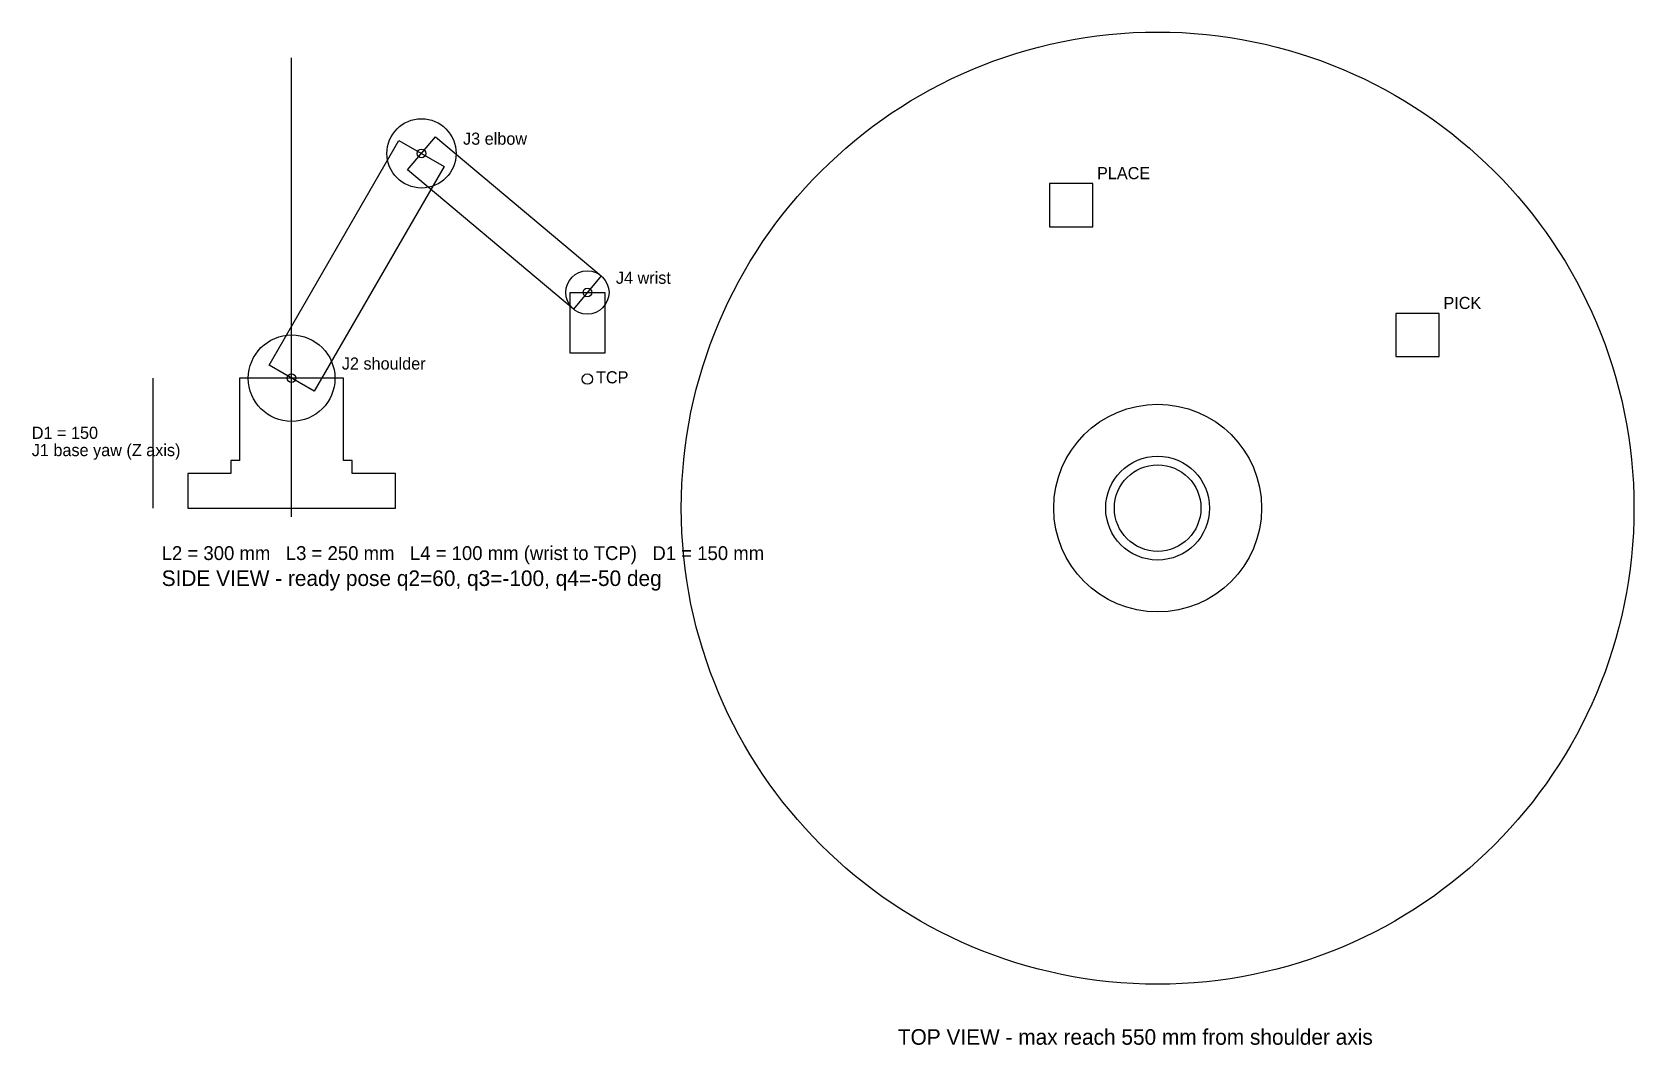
# Model space of a CAD drawing. Header units: millimetres. Extents: x -300 to 1550, y -620 to 550.
import ezdxf

# ---------------------------------------------------------------- set-up
doc = ezdxf.new("R2010")
doc.units = ezdxf.units.MM
for name, color, linetype in [('BODY', 5, 'Continuous'), ('DIM', 3, 'Continuous'), ('ENVELOPE', 8, 'Continuous'), ('JOINTS', 1, 'Continuous'), ('LINKS', 30, 'Continuous'), ('TEXT', 250, 'Continuous')]:
    doc.layers.add(name, color=color, linetype=linetype)

msp = doc.modelspace()

# ---------------------------------------------------------------- linework, layer by layer
at = {"layer": 'BODY'}
msp.add_lwpolyline([(-120, 0), (120, 0), (120, 40), (70, 40), (70, 55), (60, 55), (60, 150), (-60, 150), (-60, 55), (-70, 55), (-70, 40), (-120, 40)], close=True, dxfattribs=at)
for radius in [120, 60]:
    msp.add_circle((1000, 0), radius, dxfattribs=at)
at = {"layer": 'DIM', "linetype": 'CONTINUOUS'}
msp.add_line((0, -10), (0, 520), dxfattribs=at)
at = {"layer": 'DIM'}
msp.add_line((-160, 0), (-160, 150), dxfattribs=at)
at = {"layer": 'DIM', "color": 5}
msp.add_lwpolyline([(875, 325), (925, 325), (925, 375), (875, 375)], close=True, dxfattribs=at)
at = {"layer": 'DIM', "color": 3}
msp.add_lwpolyline([(1275, 175), (1325, 175), (1325, 225), (1275, 225)], close=True, dxfattribs=at)
at = {"layer": 'DIM'}
msp.add_circle((341.5, 149.1), 6, dxfattribs=at)
at = {"layer": 'ENVELOPE'}
for radius in [550, 50]:
    msp.add_circle((1000, 0), radius, dxfattribs=at)
at = {"layer": 'JOINTS'}
for centre, radius in [((150, 409.8), 40), ((150, 409.8), 5), ((341.5, 249.1), 25), ((341.5, 249.1), 5), ((0, 150), 50), ((0, 150), 5), ((0, 150), 5)]:
    msp.add_circle(centre, radius, dxfattribs=at)
at = {"layer": 'LINKS'}
for points in [[(166.1, 429), (357.6, 268.3), (325.4, 230), (133.9, 390.7)], [(-26, 165), (124, 424.8), (176, 394.8), (26, 135)], [(361.5, 249.1), (361.5, 179.1), (321.5, 179.1), (321.5, 249.1)]]:
    msp.add_lwpolyline(points, close=True, dxfattribs=at)

# ---------------------------------------------------------------- texts
at = {"layer": 'DIM'}
for s, p in [('TCP', (351.5, 144.1)), ('D1 = 150', (-300, 80))]:
    msp.add_text(s, height=14, dxfattribs=at).set_placement(p)
at = {"layer": 'TEXT'}
for s, height, p in [('J3 elbow', 14, (198, 419.8)), ('PLACE', 14, (930, 380)), ('J4 wrist', 14, (374.5, 259.1)), ('PICK', 14, (1330, 230)), ('J2 shoulder', 14, (58, 160)), ('J1 base yaw (Z axis)', 14, (-300, 60)), ('L2 = 300 mm   L3 = 250 mm   L4 = 100 mm (wrist to TCP)   D1 = 150 mm', 16, (-150, -60)), ('SIDE VIEW - ready pose q2=60, q3=-100, q4=-50 deg', 18, (-150, -90)), ('TOP VIEW - max reach 550 mm from shoulder axis', 18, (700, -620))]:
    msp.add_text(s, height=height, dxfattribs=at).set_placement(p)

doc.saveas('drawing.dxf')
